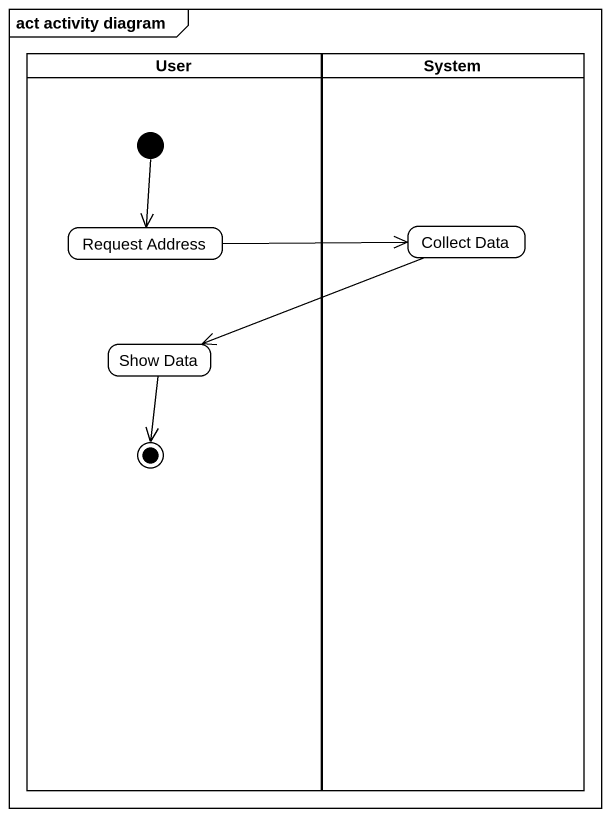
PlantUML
@startuml
mainframe act activity diagram
hide empty description
state User <<partition>> {
  state "Request Address" as Request_Address
  state "Show Data" as Show_Data
  [*] --> Request_Address
  Show_Data --> [*]
}
state System <<partition>> {
  state "Collect Data" as Collect_Data
}
Request_Address -right-> Collect_Data
Collect_Data -left-> Show_Data
@enduml
